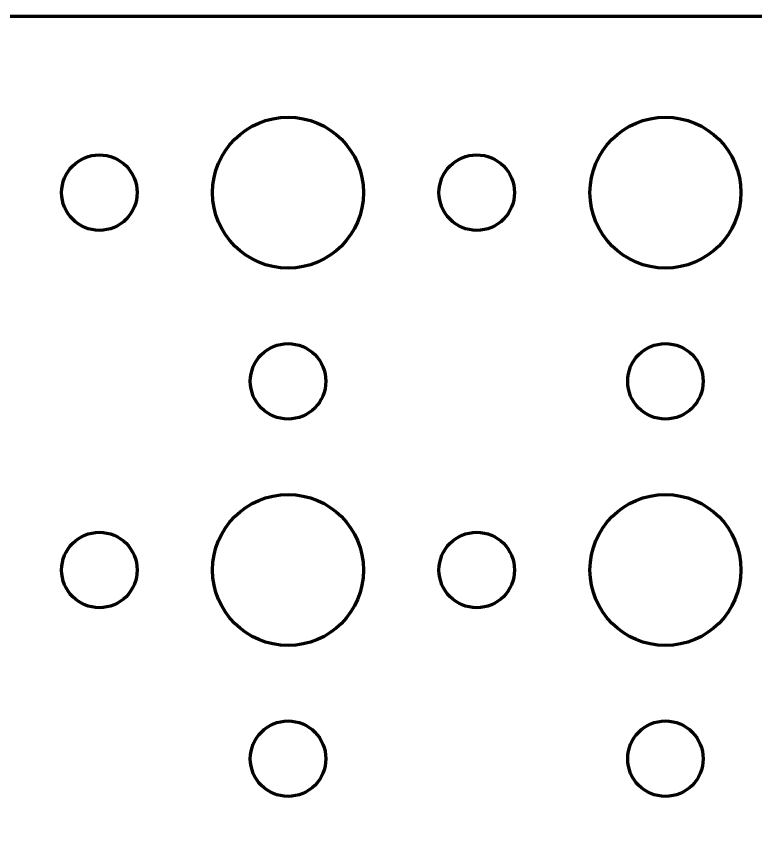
# Model space of a CAD drawing. Header units: centimetres. Extents: x -42 to 42, y -79 to 44.
# Drawn here: x -18.335 to -15.398, y -76.083 to -72.8 of the extents above; entities that cross this region are included whole.
import ezdxf

# ---------------------------------------------------------------- set-up
doc = ezdxf.new("R2010")
doc.units = ezdxf.units.CM
doc.header["$MEASUREMENT"] = 0
doc.layers.add('Layer 1', color=7, linetype='Continuous')

msp = doc.modelspace()

# ---------------------------------------------------------------- linework, layer by layer
at = {"layer": 'Layer 1', "lineweight": 106}
for centre, major_axis in [((-17.25599, -73.50001), (0, 0.30001)), ((-15.75599, -73.50001), (0, 0.30001)), ((-18.006, -73.5), (0, 0.15)), ((-16.506, -73.5), (0, 0.15)), ((-17.256, -74.25), (0, 0.15)), ((-15.756, -74.25), (0, 0.15)), ((-17.25599, -75.00001), (0, 0.30001)), ((-15.75599, -75.00001), (0, 0.30001)), ((-18.006, -75), (0, 0.15)), ((-16.506, -75), (0, 0.15)), ((-17.256, -75.75), (0, 0.15)), ((-15.756, -75.75), (0, 0.15))]:
    msp.add_ellipse(centre, major_axis=major_axis, ratio=1, dxfattribs=at)
msp.add_open_spline([(-23.956, -76.7), (-23.956, -76.7), (-23.956, -73.3), (-23.956, -73.3), (-23.956, -73.3), (-23.956, -73.02386), (-23.73214, -72.8), (-23.456, -72.8), (-23.456, -72.8), (-23.456, -72.8), (-9.556, -72.8), (-9.556, -72.8), (-9.556, -72.8), (-9.27986, -72.8), (-9.056, -73.02386), (-9.056, -73.3), (-9.056, -73.3), (-9.056, -73.3), (-9.056, -76.7), (-9.056, -76.7), (-9.056, -76.7), (-9.056, -76.97614), (-9.27986, -77.2), (-9.556, -77.2), (-9.556, -77.2), (-9.556, -77.2), (-23.456, -77.2), (-23.456, -77.2), (-23.456, -77.2), (-23.73214, -77.2), (-23.956, -76.97614), (-23.956, -76.7)], degree=3, knots=[0, 0, 0, 0, 0.1111111, 0.1111111, 0.1111111, 0.1111111, 0.2222222, 0.2222222, 0.2222222, 0.2222222, 0.3333333, 0.3333333, 0.3333333, 0.3333333, 0.4444444, 0.4444444, 0.4444444, 0.4444444, 0.5555556, 0.5555556, 0.5555556, 0.5555556, 0.6666667, 0.6666667, 0.6666667, 0.6666667, 0.7777778, 0.7777778, 0.7777778, 0.7777778, 1, 1, 1, 1], dxfattribs=at)

doc.saveas('drawing.dxf')
